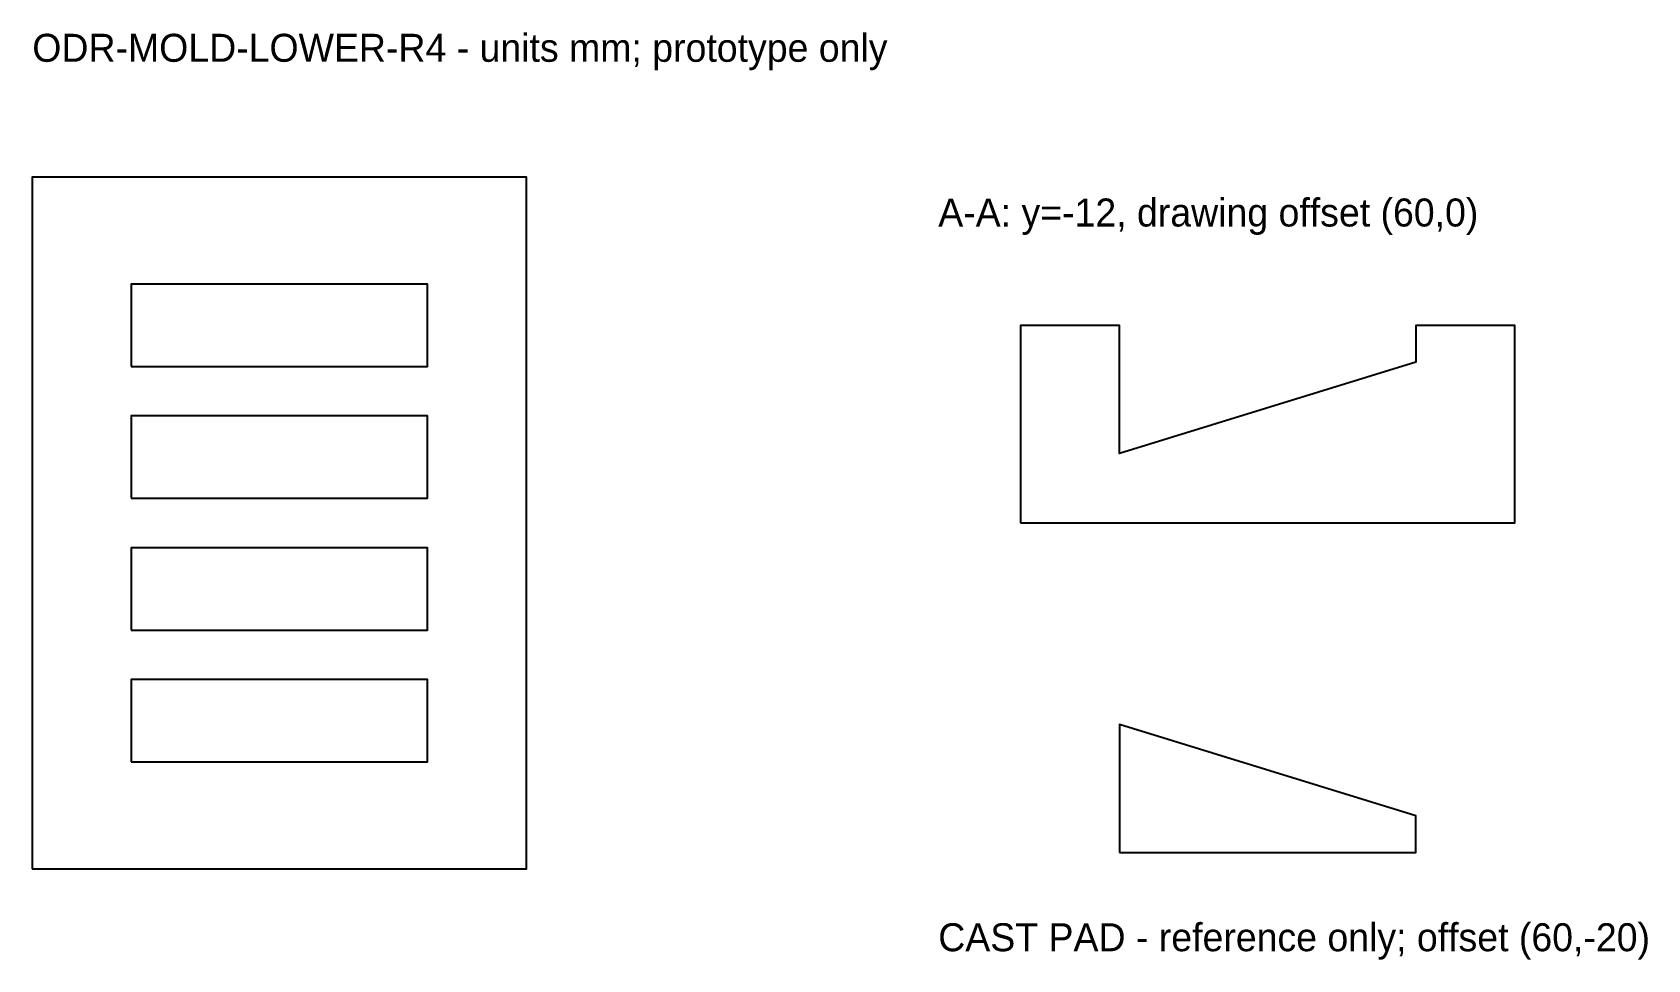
# Model space of a CAD drawing. Header units: millimetres. Extents: x -15 to 83.1, y -26.5 to 29.8.
import ezdxf

# ---------------------------------------------------------------- set-up
doc = ezdxf.new("R2010")
doc.units = ezdxf.units.MM
for name, color, linetype in [('CAVITY_OPENING', 3, 'Continuous'), ('MOLD_PLAN', 7, 'Continuous'), ('PAD_REFERENCE', 4, 'Continuous'), ('SECTION_A_A', 2, 'Continuous'), ('TEXT', 7, 'Continuous')]:
    doc.layers.add(name, color=color, linetype=linetype)

msp = doc.modelspace()

# ---------------------------------------------------------------- linework, layer by layer
at = {"layer": 'CAVITY_OPENING'}
for points in [[(-9, 9.5), (9, 9.5), (9, 14.5), (-9, 14.5)], [(-9, 1.5), (9, 1.5), (9, 6.5), (-9, 6.5)], [(-9, -6.5), (9, -6.5), (9, -1.5), (-9, -1.5)], [(-9, -14.5), (9, -14.5), (9, -9.5), (-9, -9.5)]]:
    msp.add_lwpolyline(points, close=True, dxfattribs=at)
at = {"layer": 'MOLD_PLAN'}
msp.add_lwpolyline([(-15, -21), (15, -21), (15, 21), (-15, 21)], close=True, dxfattribs=at)
at = {"layer": 'PAD_REFERENCE'}
msp.add_lwpolyline([(51, -20), (69, -20), (69, -17.773), (51, -12.227)], close=True, dxfattribs=at)
at = {"layer": 'SECTION_A_A'}
msp.add_lwpolyline([(45, 0), (75, 0), (75, 12), (69, 12), (69, 9.773), (51, 4.227), (51, 12), (45, 12)], close=True, dxfattribs=at)

# ---------------------------------------------------------------- texts
at = {"layer": 'TEXT'}
for s, p in [('ODR-MOLD-LOWER-R4 - units mm; prototype only', (-15, 28)), ('A-A: y=-12, drawing offset (60,0)', (40, 18)), ('CAST PAD - reference only; offset (60,-20)', (40, -26))]:
    msp.add_text(s, height=1.7, dxfattribs=at).set_placement(p)

doc.saveas('drawing.dxf')
